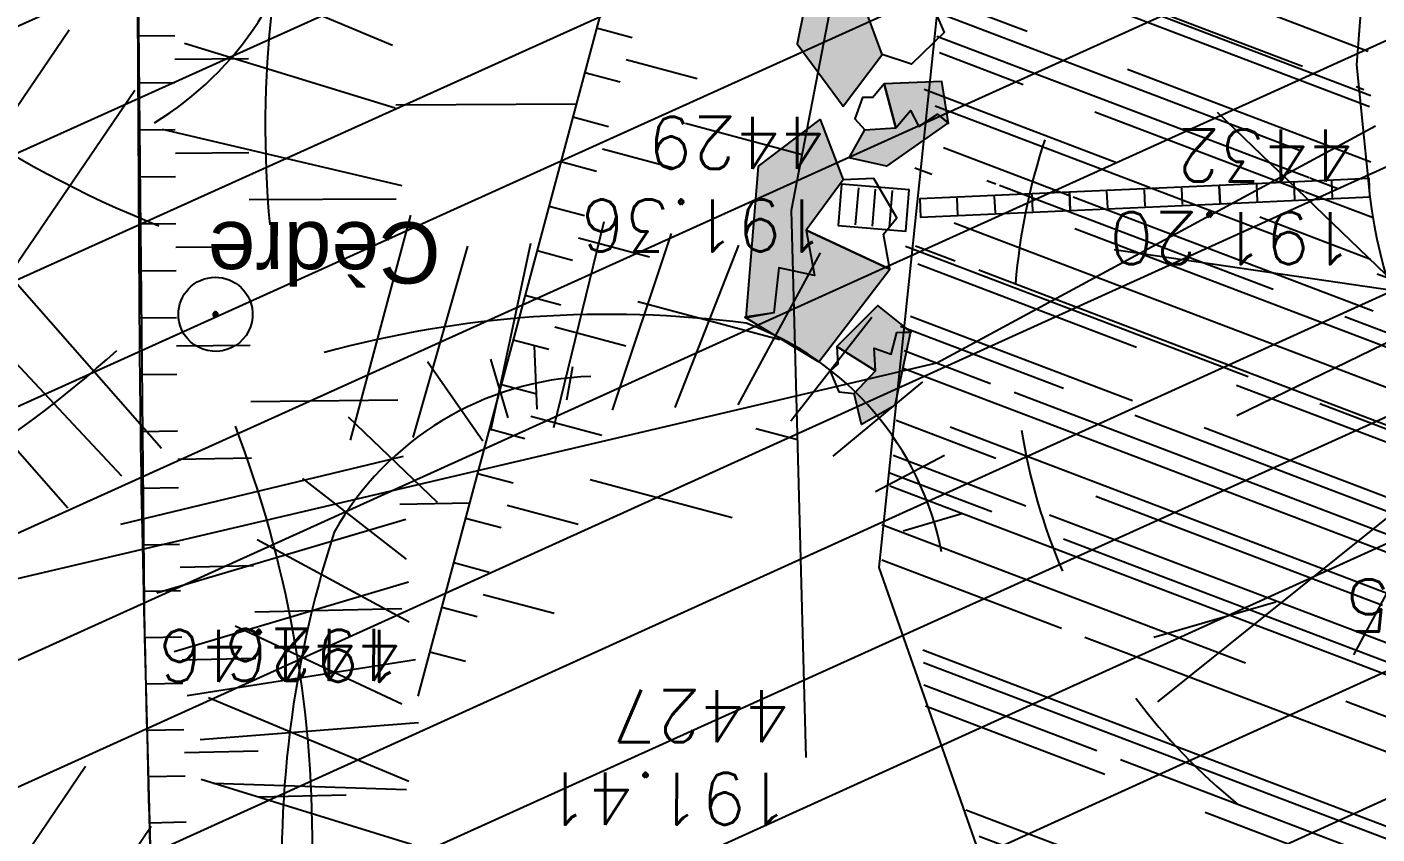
# Model space of a CAD drawing. Extents: x -594 to 29166, y -5797 to 14313.
# Drawn here: x 16123 to 17004, y -4761 to -4234 of the extents above; entities that cross this region are included whole.
import ezdxf
from ezdxf.enums import TextEntityAlignment as Align
from ezdxf.lldxf.tags import DXFTag

# ---------------------------------------------------------------- set-up
doc = ezdxf.new("R2010")
doc.units = 0
doc.linetypes.add('Style de ligne -15', pattern=[2.0832800000000002, 1.25, -0.41656, 0.1388600000000001, -0.2778600000000001])
doc.layers.get('0').update_dxf_attribs({"color": 252})
for name, color, linetype in [('A SITE', 252, 'Continuous'), ('DWG_280-140115-P - ALTEA-CANA', 252, 'Continuous'), ('Fond topo - ASS', 252, 'Continuous'), ('Fond topo - TAL', 252, 'Continuous'), ('Fond topo - TAL_HAC', 252, 'Continuous'), ('Fond topo - VEG', 252, 'Continuous'), ('Fond topo - VEG_TXT_ESSENCE', 252, 'Continuous'), ('Fond topo - Z_500', 252, 'Continuous'), ('prlm-VRD', 252, 'Continuous'), ('SA - béton balayé', 252, 'Continuous'), ('SA - EBC', 252, 'Continuous'), ('SA - gazon', 252, 'Continuous'), ('SA - rochers', 252, 'Continuous')]:
    doc.layers.add(name, color=color, linetype=linetype)
for name, color, linetype, plot in [('Fond topo - N', 252, 'Continuous', False), ('Fond topo - NCACHE', 252, 'Continuous', False), ('Fond topo - ZCACHE', 252, 'Continuous', False)]:
    doc.layers.add(name, color=color, linetype=linetype, plot=plot)
doc.layers.add('Fond topo - P', color=252, linetype='Continuous', lineweight=50)
doc.layers.add('Fond topo - VOI', color=252, linetype='Continuous', lineweight=25)
doc.styles.add('2000_ARIAL', font='arial.ttf', dxfattribs={"height": 0.400000006})
doc.styles.add('SIMPLEX', font='simplex_.ttf', dxfattribs={"height": 1.25})
tags = doc.linetypes.add('L16', pattern=[0.37500001490116125, 0.300000011920929, -0.07500000298023224]).pattern_tags.tags
tags[6:7] = [DXFTag(74, 4), DXFTag(75, 0), DXFTag(340, '0'), DXFTag(46, 0.0), DXFTag(50, 0.0), DXFTag(44, 0.0), DXFTag(45, 0.0)]
tags[4:5] = [DXFTag(74, 4), DXFTag(75, 0), DXFTag(340, '0'), DXFTag(46, 0.0), DXFTag(50, 0.0), DXFTag(44, 0.0), DXFTag(45, 0.0)]
tags = doc.linetypes.add('L8', pattern=[0.22500000894069674, 0.1500000059604645, -0.07500000298023224]).pattern_tags.tags
tags[6:7] = [DXFTag(74, 4), DXFTag(75, 0), DXFTag(340, '0'), DXFTag(46, 0.0), DXFTag(50, 0.0), DXFTag(44, 0.0), DXFTag(45, 0.0)]
tags[4:5] = [DXFTag(74, 4), DXFTag(75, 0), DXFTag(340, '0'), DXFTag(46, 0.0), DXFTag(50, 0.0), DXFTag(44, 0.0), DXFTag(45, 0.0)]
tags = doc.linetypes.add('STYLE_01', pattern=[0.166655994951725, 0.08331199735403061, -0.0833439975976944]).pattern_tags.tags
tags[6:7] = [DXFTag(74, 4), DXFTag(75, 0), DXFTag(340, '0'), DXFTag(46, 0.0), DXFTag(50, 0.0), DXFTag(44, 0.0), DXFTag(45, 0.0)]
tags[4:5] = [DXFTag(74, 4), DXFTag(75, 0), DXFTag(340, '0'), DXFTag(46, 0.0), DXFTag(50, 0.0), DXFTag(44, 0.0), DXFTag(45, 0.0)]
pattern_1 = [(339.1715360744705, (-355966725.0913794, -417896002.4038396), (120.5899727452301, 7.619611099305162), [750, -100, 250, -50]), (339.1715360744705, (-355966654.0479279, -417896002.6831044), (-23.08696394935313, 79.93273481872912), [150, -16.5, 300, -37.5]), (339.1715360744705, (-355966686.6133692, -417895971.5705341), (254.9204179624569, -61.13779932125717), [400, -70, 200, -50])]

# ---------------------------------------------------------------- blocks, each defined once
blk = doc.blocks.new('A 90.ASS07')
at = {"ltscale": 2}
for p, q in [((-0.25, -0.45), (-0.25, 0.4500000000000001)), ((0, -0.45), (0, 0.4500000000000001)), ((0.25, -0.45), (0.25, 0.4500000000000001))]:
    blk.add_line(p, q, dxfattribs=at)
at = {"ltscale": 2, "flags": 128}
blk.add_lwpolyline([(0.5, -0.5), (0.5, 0.5), (-0.5, 0.5), (-0.5, -0.5)], close=True, dxfattribs=at)
blk = doc.blocks.new('A 90.PTOPO')
at = {"layer": 'Fond topo - NCACHE', "style": 'SIMPLEX'}
blk.add_attdef('MAT', text='', height=0.34, dxfattribs=at).set_placement((0.09999999986030161, -0.09999999962747097), align=Align.TOP_LEFT)
at = {"layer": 'Fond topo - ZCACHE', "style": 'SIMPLEX'}
blk.add_attdef('ALT', (0.09999999986030161, 0.09999999962747097), '', height=0.34, dxfattribs=at)
blk = doc.blocks.new('A 90.VEG14')
at = {"ltscale": 2, "flags": 128}
for points in [[(0.5, 0, -1), (-0.5, 0, -1)], [(0.016, 0, -1), (-0.016, 0, -1)]]:
    blk.add_lwpolyline(points, format="xyb", close=True, dxfattribs=at)
blk = doc.blocks.new('A 90.RESINEUX')
at = {"ltscale": 2}
for p, q in [((-0.094168577, 0.128855591), (0.035826955, 0.18885353)), ((-0.08416892100000001, 0.08885696600000001), (0.035826955, 0.148854904)), ((0.115824206, 0.148854904), (0.205821113, 0.038858684)), ((-0.074169264, 0.058857997), (0.05582626800000001, 0.118855935)), ((0.06582592400000001, 0.118855935), (0.155822831, 0.008859715)), ((-0.124167546, -0.091136848), (-0.11416789, 0.098856622)), ((-0.33416033, -0.03113891), (-0.294161704, 0.08885696600000001)), ((-0.294161704, -0.051138223), (-0.264162735, 0.08885696600000001)), ((-0.254163079, -0.06113787900000001), (-0.234163766, 0.08885696600000001)), ((-0.204164797, -0.071137536), (-0.204164797, 0.08885696600000001)), ((-0.164166172, -0.08113719200000001), (-0.164166172, 0.08885696600000001)), ((0.045826612, -0.14113513), (0.125823863, -0.001139941)), ((0.09582489300000001, -0.151134786), (0.175822144, -0.03113891)), ((0.135823519, -0.161134443), (0.225820426, -0.051138223)), ((-0.104168234, -0.06113787900000001), (0.025827299, -0.14113513)), ((0.185821801, -0.171134099), (0.265819051, -0.08113719200000001)), ((-0.11416789, -0.101136505), (-0.004171670000000001, -0.171134099)), ((0.235820082, -0.191133412), (0.315817333, -0.111136161)), ((-0.124167546, -0.151134786), (-0.014171327, -0.211132724)), ((0.275818708, -0.201133068), (0.345816302, -0.151134786)), ((-0.134167203, -0.191133412), (-0.014171327, -0.261131006)), ((0.305817677, -0.231132037), (0.375815271, -0.191133412)), ((-0.134167203, -0.231132037), (-0.034170639, -0.301129632)), ((0.335816646, -0.271130662), (0.395814584, -0.25113135)), ((-0.144166859, -0.271130662), (-0.054169952, -0.341128257)), ((0.385814927, -0.291129975), (0.345816302, -0.291129975)), ((-0.154166515, -0.311129288), (-0.074169264, -0.3911265390000001)), ((0.345816302, -0.311129288), (0.385814927, -0.321128944)), ((0.365815615, -0.341128257), (0.345816302, -0.331128601)), ((-0.174165828, -0.341128257), (-0.124167546, -0.411125851)), ((-0.204164797, -0.36112757), (-0.174165828, -0.431125164)), ((-0.234163766, -0.381126882), (-0.22416411, -0.431125164)), ((-0.264162735, -0.3911265390000001), (-0.264162735, -0.431125164))]:
    blk.add_line(p, q, dxfattribs=at)
for centre, major_axis, ratio, start_param, end_param in [((0.626553274, 0.375004286), (0.495806787, 0.495806787), 0.9999999999992479, 2.407115294926716, 2.808261770600389), ((0.6156107310000001, -0.413017298), (-0.494244527, 0.494244527), 0.9999999999994863, 5.940864207087385, 6.402329262634387), ((-0.271161699, 0.231851691), (-0.148487321, 0.148487321), 0.999999999999426, 1.039500649605982, 1.948537937165391), ((-0.132308309, 0.771717634), (0.5413446150000001, 0.5413446150000001), 0.999999999999071, 3.63264165587472, 4.003214602841574), ((0, 0), (-0.001131371, 0.001131371), 0.99999999997417, 3.926990817000156, 7.06858347058995), ((0, 0), (-0.001131371, 0.001131371), 0.99999999997417, 0.7853981634103633, 3.926990817000156), ((-0.091248273, -0.737988308), (0.495574425, 0.495574425), 0.9999999999996342, 0.1822567691657557, 0.5883250715815413), ((-0.744748968, -0.046828497), (-0.4953887950000001, 0.4953887950000001), 0.9999999999996526, 3.509030027783859, 3.906773112117224), ((0.162823386, -0.300130027), (-0.141416496, 0.141416496), 0.9999999999997603, 3.670881203304562, 4.697745667496582), ((-0.265161906, -0.212133051), (-0.141416496, 0.141416496), 0.9999999999999891, 2.259520706035595, 3.289317319450373)]:
    blk.add_ellipse(centre, major_axis=major_axis, ratio=ratio, start_param=start_param, end_param=end_param, dxfattribs=at)
blk = doc.blocks.new('A 90.VEG12')
at = {"ltscale": 2}
for p, q in [((0.01815258799999997, 0.057406781), (0.100441039, 0.47293725)), ((0.05749608, 0.253444298), (0.145517598, 0.414706841)), ((0.037902722, 0.15845596), (-0.06593155700000003, 0.344147082)), ((-0.158788295, 0.086017079), (-0.245985314, 0.284587218)), ((0.04981112299999996, 0.033821695), (0.391570728, 0.285894318)), ((0.143890955, 0.107467204), (0.230033352, 0.253971609)), ((0.2917471699999999, 0.208620217), (0.392372872, 0.233301274)), ((-0.05229389700000003, 0.02983962500000001), (-0.383643778, 0.204631851)), ((-0.25001839, 0.135126714), (-0.3755999820000001, 0.091127132)), ((0.122915307, -0.02992704099999999), (0.317230371, 0.05540147100000001)), ((0.057557527, -0.01766878999999999), (0.411943876, -0.08413611500000001)), ((-0.05265807700000003, -0.029192154), (-0.412380265, -0.256628677)), ((-0.09359106700000003, -0.049762263), (-0.2956446150000001, -0.04653133200000001)), ((0.184132294, -0.04763066399999999), (0.323120213, -0.192805613)), ((0.01825986499999999, -0.057372749), (0.107637982, -0.4128258760000001)), ((0.02259491799999996, -0.07955337300000001), (0.001649748999999978, -0.36183712)), ((-0.151821475, -0.09483882200000002), (-0.2999525240000001, -0.315936062)), ((0.05371548199999998, -0.188497704), (0.197263789, -0.356749422))]:
    blk.add_line(p, q, dxfattribs=at)
for start, end in [(90, 103.8461539085843), (62.30769199853572, 76.15384597947835), (117.6923078993823, 131.5384619204946), (34.61538499867542, 48.46153799321151), (145.3846149358338, 159.2307690506909), (6.923076979206323, 20.76923090842763), (173.0769230068974, 186.9230769931026), (339.2307689837768, 353.0769230207937), (200.7692310571047, 214.6153850641662), (311.5384620067885, 325.3846150013246), (228.4615380795054, 242.3076921006177), (283.8461540205217, 297.6923080014643), (256.1538460914157, 270)]:
    blk.add_arc((0, 0), 0.496982058, start, end, dxfattribs=at)
blk = doc.blocks.new('A$C380262B1')
at = {"layer": 'SA - béton balayé'}
h = blk.add_hatch(dxfattribs=at)
h.set_pattern_fill('BETON_BALAYE', color=256, scale=50, angle=-20.82846392552948, style=0, pattern_type=2)
h.set_pattern_definition(pattern_1)
h.paths.add_polyline_path([(8881.71337400563, -4822.254718188196), (8926.605590432882, -5222.941979952157), (8937.309807399288, -5725.218169763684), (8961.68604674749, -6453.212940320373), (8922.357669612393, -7197.974713519216), (8896.160543197766, -7522.700899466872), (8904.998919647187, -7608.945532888174), (8608.486957475543, -7622.181592322886), (8657.395799271762, -7154.89892968908), (8688.59150824137, -6476.455471199006), (8641.911846213043, -5756.578551512212), (8612.725805304945, -5208.879748545587), (8596.285939170048, -5062.008323054761), (8569.556855363771, -4974.555519595742)])
h = blk.add_hatch(dxfattribs=at)
h.set_pattern_fill('BETON_BALAYE', color=256, scale=50, angle=-20.82846392552948, style=0, pattern_type=2)
h.set_pattern_definition(pattern_1)
h.paths.add_polyline_path([(8904.998919647187, -7608.945532888174, 0.2291964160731382), (9059.271700493991, -7848.803107813001), (9180.402156058699, -7829.103327542543), (9295.063767163083, -7704.552292823792), (9438.851862121373, -7348.614370450377), (9568.337281467393, -6986.072663590312), (9700.131510617211, -6292.603562679142), (9984.820462344214, -6342.419567331672), (9967.769522452727, -6435.424489248544), (10000.2994349692, -6505.799243692309), (9849.795392295346, -7079.158111847937), (9751.667230157182, -7428.776296973228), (9594.324135687202, -7950.438685342669), (9501.04622147046, -8208.107724692672, -0.06613015150351405), (9428.499056166038, -8299.465415999293, -0.1364155875907942), (9242.393188877031, -8381.419203709811, -0.1273803863889565), (8908.933861041442, -8337.4905211851, -0.08835911510142351), (8747.351420251653, -8240.840688999742), (8692.356269061565, -8159.009769652039), (8584.546887874603, -7850.869195442647), (8608.486957475543, -7622.181592322886), (8611.658444302157, -7622.205065377057)])
at = {"layer": 'SA - EBC'}
h = blk.add_hatch(dxfattribs=at)
h.set_pattern_fill('_USER', color=256, scale=75, angle=-335.8284639255295, style=0, pattern_type=0)
h.set_pattern_definition([(24.17153607447054, (-355966725.0913794, -417896002.4038396), (-30.71023888770651, 68.42427367140989), [])])
h.paths.add_polyline_path([(9533.967289561406, -8391.022676602006), (7823.560263682157, -8197.032719478011), (7677.26634000428, -8624.200356937945), (6795.644808141515, -8561.406107898802), (5968.179506575689, -8295.55842038244), (5307.727831928059, -7899.99740216881, -0.3248648439675891), (5215.66356504336, -6186.960641667247, -0.2814891280233847), (6034.588919347152, -5793.906059488654), (6977.488194359466, -5966.359615046531, 0.1695292869953866), (8622.524935239926, -5863.042801246047, 0.3340686001642133), (8902.106720628217, -5382.998490706086, 0.09326601099187866), (8620.675744628534, -4484.154293872416, 0.153138720952933), (7983.041431754827, -3856.574170198292), (6774.001917056739, -3250.65084323287), (5737.27900213562, -2651.023222506046, -0.1642525569746835), (4858.435642998666, -1650.659172795713), (4817.150435736403, -1198.612694069743), (4848.756969021633, -647.3217743448913), (5422.659926814958, 1808.548009581864, 0.4390366150430304), (6435.564773995429, 2874.098786618561, -0.09336270403907257), (6508.739385334775, 3486.828686110675, 0.1042719612268155), (6540.439700800925, 3811.755312792957), (6460.564939025789, 4655.403570830822), (7373.38954936713, 4920.791836176068), (7554.008261486888, 4259.8578767851), (7298.873095074669, 4188.137014396489), (7509.021686343476, 3441.03382807225, -0.2009829630450486), (7456.712778378278, 3016.095944307745), (7105.68882166408, 2168.347155954689), (7082.51023539342, 1970.99042609334), (7207.488740049303, 1059.89730162546), (7767.198439734057, -779.9824859946966), (8823.304629139602, -984.4878826290369, 0.1214178809896852), (9894.772318005562, -3098.331943433732, 0.01018302281994621), (10254.53238859773, -3499.40192066133), (9617.819940159097, -3345.007801242173), (9300.242931814864, -4358.367580920458), (9996.567213023081, -4620.499769318849), (9784.691719617695, -7276.41688529402), (9646.94292745553, -8212.627615593374)])
at = {"layer": 'SA - rochers'}
for points in [[(8572.553800651804, -7477.451123204082), (8586.0059176106, -7450.609323382378), (8562.158939940855, -7448.989274166524), (8567.15175495483, -7419.815227948129), (8550.734946737066, -7411.587731540203), (8531.222904613242, -7509.02869971469), (8561.25990669243, -7549.573993869126), (8586.644324334338, -7515.887369308621)], [(8610.565683757886, -7562.913689948618), (8622.777788434178, -7554.819282889366), (8629.855164606124, -7561.053385678679), (8625.578615581617, -7533.510119374841), (8587.908202363178, -7535.035023745149), (8595.599184185266, -7563.897910527885), (8605.063706962392, -7552.439352497458)], [(8536.98694263585, -7630.708295851946), (8542.480061668903, -7660.225533694029), (8519.117025984451, -7655.178605671972), (8515.835815249011, -7684.594364091754), (8497.782673034817, -7687.954029627144), (8506.016687909141, -7588.920383527875), (8546.106725605205, -7558.278398402035), (8561.170075042173, -7597.677038423717)], [(8595.599184185266, -7563.897910527885), (8605.063706962392, -7552.439352497458), (8610.565683757886, -7562.913689948618), (8622.777788434178, -7554.819282889366), (8629.78599765338, -7560.607913322747), (8589.564813440666, -7588.92736621201), (8565.199140412733, -7583.433503843844), (8575.377146573737, -7565.203138440847)], [(8519.117025984451, -7655.178605671972), (8515.835815249011, -7684.594364091754), (8497.002652520314, -7687.483930960298), (8545.230803079903, -7716.5498143062), (8591.685020411387, -7656.192655302584), (8536.98694263585, -7630.708295851946), (8542.480061668903, -7660.225533694029)], [(8592.612965358421, -7711.667950358242), (8596.103713614866, -7697.438768856227), (8605.532776750624, -7697.224153019488), (8583.717478485778, -7679.874422587454), (8557.05733713694, -7706.531921029091), (8582.277356181294, -7722.537172213197), (8581.467657769099, -7707.697356492281)], [(8582.277356181294, -7722.537172213197), (8581.467657769099, -7707.697356492281), (8592.612965358421, -7711.667950358242), (8596.103713614866, -7697.438768856227), (8605.17994593829, -7696.943546365947), (8594.80836642906, -7745.028527639806), (8573.171404888853, -7757.506926544011), (8568.29568282701, -7737.205070257187)]]:
    blk.add_hatch(color=250, dxfattribs=at).paths.add_polyline_path(points)
at = {"layer": 'DWG_280-140115-P - ALTEA-CANA', "linetype": 'STYLE_01', "ltscale": 25, "elevation": 1e-07, "flags": 128}
blk.add_lwpolyline([(7914.583337726071, -7862.239806354046), (8014.803777867928, -7859.738422371447), (8622.211724566296, -7717.196293920279), (8908.658876782283, -7562.561470177025)], dxfattribs=at)
at = {"layer": 'Fond topo - TAL', "ltscale": 2, "flags": 128}
blk.add_lwpolyline([(8112.694165902212, -8169.013955816627, -0.00182447519711596), (8104.047135822475, -7836.179340258241, -0.004093627037736285), (8101.949246646836, -7687.802195549011, -0.0001187648651680092), (8098.44249705784, -7074.012840539217, -0.004507894899441317), (8098.499747319147, -7057.84149132669, -0.001609595023341875), (8102.762452000752, -6787.647017370909, 0.0005642418226581465), (8108.240517182276, -6481.058989372104)], format="xyb", dxfattribs=at)
blk.add_lwpolyline([(8599.961440451443, -6539.95051542297), (8558.628018805757, -6942.036497313529), (8446.938260132447, -7323.90034943819), (8283.648501802236, -7935.002863034606)], dxfattribs=at)
at = {"layer": 'Fond topo - TAL', "linetype": 'L8', "ltscale": 2, "flags": 128}
blk.add_lwpolyline([(8637.422562344, -6923.602072522044), (8641.164306132123, -6950.342648848891), (8574.415845703334, -7372.99649938941), (8527.311445074156, -7617.799435928464), (8536.83884725906, -7974.979818984866)], dxfattribs=at)
at = {"layer": 'Fond topo - TAL_HAC', "ltscale": 2}
for p, q in [((8400.284043559805, -7498.501067794859), (8423.470570473, -7504.696627892554)), ((8100.866605201736, -7503.665564954281), (8124.866200285032, -7503.526168502867)), ((8124.955507647246, -7518.870607763529), (8172.954694693908, -7518.591244518757)), ((8419.582719169557, -7519.246687646955), (8465.955773042515, -7531.637808121741)), ((8392.508340766653, -7527.60118721053), (8415.694867772982, -7533.796747401357)), ((8101.045222999528, -7534.355014003813), (8125.04481500946, -7534.215047210455)), ((8269.133849954233, -7548.717963602394), (8387.049957783893, -7548.028870858252)), ((8384.732637926936, -7556.70130699873), (8407.91916497983, -7562.896867096424)), ((8101.224569836631, -7565.044458862394), (8125.224158354104, -7564.903922192752)), ((8458.18007029593, -7560.737927816808), (8534.37359589152, -7581.097233109176)), ((8404.031313490123, -7577.446927130222), (8450.404367456213, -7589.838047511876)), ((8125.314194569364, -7580.248357355595), (8173.313368251547, -7579.966713488102)), ((8376.956935180351, -7585.801426693797), (8400.14346218668, -7591.996986977756)), ((8101.404645619914, -7595.733899623156), (8125.404230784625, -7595.592792518437)), ((8173.494162922725, -7610.6544399634), (8269.492496876046, -7610.088872350752)), ((8369.181232433766, -7614.901546388865), (8392.36775948666, -7621.097106579691)), ((8101.585450349376, -7626.423335727304), (8125.585032207891, -7626.281658839434)), ((8388.479907996953, -7635.647166427225), (8434.852962102741, -7648.038286343217)), ((8125.675797322765, -7641.626089904457), (8173.674957593903, -7641.342166252434)), ((8361.405529640615, -7644.001666083932), (8384.592056600377, -7650.197226367891)), ((8101.766984118149, -7657.112767640501), (8125.766562437639, -7656.970520876348)), ((8353.629826800898, -7673.101785778999), (8376.816353807226, -7679.297345969826)), ((8427.077259263024, -7677.138406224549), (8519.823367195204, -7701.920646987855)), ((8101.949246646836, -7687.802195549011), (8125.948821613565, -7687.659378536046)), ((8372.928502550349, -7693.847405724227), (8419.301556469873, -7706.238526105881)), ((8126.096775336191, -7706.158854719251), (8174.095240188763, -7705.774976778775)), ((8345.854124100879, -7702.201905567199), (8369.04065106064, -7708.397465664893)), ((8102.245939569548, -7724.899391457438), (8126.244728919119, -7724.658330995589)), ((8338.078421214595, -7731.302025355399), (8361.264948220924, -7737.497585453093)), ((8174.540226021782, -7742.575774621218), (8270.533208735287, -7741.415052395314)), ((8357.377096870914, -7752.047645300627), (8403.750150837004, -7764.43876568228)), ((8102.694490971044, -7761.995061859488), (8126.692092372105, -7761.65576223284)), ((8330.302718514577, -7760.402144771069), (8353.48924556747, -7766.597704961896)), ((8504.271961702034, -7760.120886284858), (8531.300358986482, -7767.343014292419)), ((8126.991498330608, -7780.153407342732), (8174.985211715102, -7779.376572929323)), ((8322.527015721425, -7789.502264559269), (8345.71354277432, -7795.697824750096)), ((8395.97444809042, -7793.538885191083), (8488.720556115732, -7818.32112595439)), ((8103.294892935082, -7799.08858537674), (8127.290904335678, -7798.651052266359)), ((8271.791650960222, -7809.533383324742), (8317.39035001956, -7808.725939877331)), ((8341.825691377744, -7810.247884504497), (8388.1987453904, -7822.639004606754)), ((8314.751312928274, -7818.602384254336), (8337.937839981169, -7824.797944538295)), ((8104.047135822475, -7836.179340258241), (8128.041154984385, -7835.643580835313)), ((8128.383834473789, -7850.765721313655), (8176.371514936909, -7849.67828374356)), ((8306.975610228255, -7847.702503949404), (8330.162137141451, -7853.898064047098)), ((8104.732855269685, -7866.439540311694), (8128.726513730362, -7865.887862257659)), ((8326.274285791442, -7868.448123987764), (8372.64733989723, -7880.839243996888)), ((8299.199907341972, -7876.802623737603), (8322.3864343483, -7882.998183835298)), ((8177.076196344569, -7879.890263732523), (8273.050093324855, -7877.651714347303)), ((8105.438650585711, -7896.699278987944), (8129.431937867776, -7896.131682302803)), ((8129.794682329521, -7911.253354977816), (8177.780877659097, -7910.102244000882)), ((8291.424204735085, -7905.902743153274), (8314.610731648281, -7912.098303437233)), ((8106.164521398023, -7926.958542503417), (8130.157426791266, -7926.375027839094)), ((8106.910467427224, -7957.217317819595), (8130.9029804077, -7956.617885362357)), ((8131.285789422691, -7971.739063411951), (8179.270415054634, -7970.52428079769)), ((8107.676488207653, -7987.4755917117), (8131.66859834455, -7986.860241554677)), ((8180.055269738659, -8000.734284613281), (8236.704268306494, -7999.262545723468)), ((8108.462583599612, -8017.733350582421), (8132.454280182719, -8017.102082911879))]:
    blk.add_line(p, q, dxfattribs=at)
at = {"layer": 'Fond topo - VOI', "linetype": 'L16', "ltscale": 2, "flags": 128}
for points in [[(4762.046917900443, 238.3636347018182), (4744.886533962563, -628.3880593255162, 0.05175614001462255), (4870.208288822323, -1347.367929667234, 0.07683847699775821), (5066.27194066532, -1775.590235739946, 0.01799232695016924), (5358.835439849645, -2186.503778491169), (5613.365721609443, -2444.260468613356), (5834.291918156669, -2602.283104136586), (6107.654550438747, -2771.027723420411), (6328.572775190696, -2897.452903725207), (6736.167281540111, -3077.701525390148), (7110.550519963726, -3261.996826343238), (7474.467705143616, -3469.94332484901), (8019.66461436823, -3867.204469256103), (8369.588063564152, -4093.691645469517), (8673.967560986057, -4325.454038009048), (8867.84865250811, -4698.872511088848), (8926.605590432882, -5222.941979952157), (8937.309807399288, -5725.218169763684), (8961.68604674749, -6453.212940320373), (8922.357669612393, -7197.974713519216), (8896.160543197766, -7522.700899466872), (8904.998919647187, -7608.945532888174, 0.2291964161509024), (9059.271700493991, -7848.803107813001), (9180.402156058699, -7829.103327542543), (9295.063767163083, -7704.552292823792), (9438.851862121373, -7348.614370450377), (9568.337281467393, -6986.072663590312), (9698.08252635412, -6304.42692283541), (9752.49419505708, -5990.452452935278), (9901.923248637468, -5223.192230798304), (10034.23697636463, -4581.797400210053), (10215.13281264342, -3875.803777109832)], [(5756.437695631757, -2865.993911400437, -0.002426532655408154), (5986.791364848614, -3000.535575114191, 0.01108269577173768), (6205.058853933588, -3123.000844661146, 0.002199676188283067), (6460.17950871028, -3257.362025137991, 0.00347098289485792), (6622.81427946873, -3340.67263379693, 0.008144483090189688), (6784.823285462335, -3418.966592475772, -0.006775138349132658), (6979.829362360761, -3512.549137696624, -0.01189088554474296), (7158.496042806655, -3606.649919971824, -0.01090445597054321), (7348.442050488666, -3718.032985925674, -0.01787369539097641), (7538.700041873381, -3844.845134206116, -0.008610107040065807), (7919.072878872976, -4128.563786111772, -0.006108992419635383), (8043.528810050339, -4227.226745896041, -0.009426701389239399), (8122.161547234282, -4293.643600586802, -0.04577587075853611), (8261.372647527605, -4440.382744558156, -0.03491605834605333), (8410.487959999591, -4659.382773283869, -0.005171303418082488), (8467.18386001885, -4758.9484333992, -0.008638596706901086), (8499.466220801696, -4819.468639604747, -0.01206913161195214), (8515.513623273, -4852.807806618512, -0.003352022640495587), (8569.556855363771, -4974.555519595742, -0.05728176819019055), (8596.285939170048, -5062.008323054761, -0.03537220502369592), (8612.725805304945, -5208.879748545587), (8641.911846213043, -5756.578551512212), (8688.59150824137, -6476.455471199006), (8657.395799271762, -7154.89892968908), (8584.546887874603, -7850.869195442647), (8692.356269061565, -8159.009769652039)]]:
    blk.add_lwpolyline(points, format="xyb", dxfattribs=at)
at = {"layer": 'SA - gazon'}
blk.add_lwpolyline([(6335.097335232422, -8359.223193768412), (8057.269217772409, -8593.626281712204), (8064.168887026608, -8502.649121172726), (8037.17222311534, -8502.275944128633), (8034.099470125511, -8377.921277843416), (8088.124416163191, -8379.947222396731), (8112.694165902212, -8169.013955816627), (8105.438650585711, -7896.699278987944), (8099.810206564143, -7319.528781995177), (8108.240517089143, -6481.058989278972), (8111.127034155652, -6301.527358964086), (8115.010501211509, -6015.823767706752), (8097.249455563724, -6019.099949859083), (7065.539644984528, -5989.307402633131), (7066.724722320214, -5982.678354717791), (7046.897906344384, -5978.867462277412), (7110.627524135634, -5621.77929636091), (6884.419546322897, -5581.409454066306)], dxfattribs=at)
at = {"layer": 'SA - rochers', "ltscale": 0.5, "elevation": 1e-07, "flags": 128}
for points in [[(8572.553800651804, -7477.451123204082), (8586.0059176106, -7450.609323382378), (8562.158939940855, -7448.989274166524), (8567.15175495483, -7419.815227948129), (8550.734946737066, -7411.587731540203), (8531.222904613242, -7509.02869971469), (8561.25990669243, -7549.573993869126), (8586.644324334338, -7515.887369308621)], [(8586.644324334338, -7515.887369308621), (8572.553800651804, -7477.451123204082), (8632.169895013794, -7468.110160343349), (8621.69708670117, -7489.0071708709), (8627.178431255743, -7501.558779366314), (8605.725158657879, -7522.181790322065)], [(8536.98694263585, -7630.708295851946), (8542.480061668903, -7660.225533694029), (8519.117025984451, -7655.178605671972), (8515.835815249011, -7684.594364091754), (8497.782673034817, -7687.954029627144), (8506.016687909141, -7588.920383527875), (8546.106725605205, -7558.278398402035), (8561.170075042173, -7597.677038423717)], [(8561.170075042173, -7597.677038423717), (8536.98694263585, -7630.708295851946), (8591.685020411387, -7656.192655302584), (8587.408490525559, -7633.212749660015), (8596.151229785755, -7622.66985969618), (8581.247763009742, -7596.912566572428)], [(8519.117025984451, -7655.178605671972), (8515.835815249011, -7684.594364091754), (8497.002652520314, -7687.483930960298), (8545.230803079903, -7716.5498143062), (8591.685020411387, -7656.192655302584), (8536.98694263585, -7630.708295851946), (8542.480061668903, -7660.225533694029)]]:
    blk.add_lwpolyline(points, close=True, dxfattribs=at)
at = {"layer": 'SA - rochers', "ltscale": 0.2475000023841858, "elevation": 1e-07, "flags": 128}
for points in [[(8610.565683757886, -7562.913689948618), (8622.777788434178, -7554.819282889366), (8629.855164606124, -7561.053385678679), (8625.578615581617, -7533.510119374841), (8587.908202363178, -7535.035023745149), (8595.599184185266, -7563.897910527885), (8605.063706962392, -7552.439352497458)], [(8575.377146573737, -7565.203138440847), (8595.599184185266, -7563.897910527885), (8587.908202363178, -7535.035023745149), (8580.539835384116, -7543.955796863884), (8573.760234797373, -7543.983553908765), (8568.711570696905, -7557.821662351489)], [(8595.599184185266, -7563.897910527885), (8605.063706962392, -7552.439352497458), (8610.565683757886, -7562.913689948618), (8622.777788434178, -7554.819282889366), (8629.78599765338, -7560.607913322747), (8589.564813440666, -7588.92736621201), (8565.199140412733, -7583.433503843844), (8575.377146573737, -7565.203138440847)], [(8592.612965358421, -7711.667950358242), (8596.103713614866, -7697.438768856227), (8605.532776750624, -7697.224153019488), (8583.717478485778, -7679.874422587454), (8557.05733713694, -7706.531921029091), (8582.277356181294, -7722.537172213197), (8581.467657769099, -7707.697356492281)], [(8582.277356181294, -7722.537172213197), (8581.467657769099, -7707.697356492281), (8592.612965358421, -7711.667950358242), (8596.103713614866, -7697.438768856227), (8605.17994593829, -7696.943546365947), (8594.80836642906, -7745.028527639806), (8573.171404888853, -7757.506926544011), (8568.29568282701, -7737.205070257187)], [(8568.29568282701, -7737.205070257187), (8582.277356181294, -7722.537172213197), (8557.05733713694, -7706.531921029091), (8557.687707524747, -7718.085087649524), (8552.722418261692, -7722.701326012611), (8558.391565224156, -7736.297024786472)]]:
    blk.add_lwpolyline(points, close=True, dxfattribs=at)
at = {"layer": 'Fond topo - ASS', "ltscale": 2, "zscale": 100}
for p, xscale, yscale, rotation in [((8581.132783880457, -7615.894035063684), 44.32251707213162, 27, 175.2913381820596), ((8758.057747595012, -7609.581419546157), 97.87999999999997, 12, 2.588113496828985), ((8855.837906012312, -7605.161575600505), 97.87999999999997, 12, 2.588113496828985), ((8660.27758908458, -7614.001263584942), 97.87999999999997, 12, 2.588113496828985)]:
    blk.add_blockref('A 90.ASS07', p, dxfattribs=dict(at, xscale=xscale, yscale=yscale, rotation=rotation))
at = {"layer": 'Fond topo - P', "ltscale": 2}
ref = blk.add_blockref('A 90.PTOPO', (8560.154523840174, -7600.620397925377), dxfattribs=dict(at, xscale=100, yscale=100, zscale=100, rotation=179.9607580165254))
ref.add_attrib('MAT', '4429', dxfattribs={"layer": 'Fond topo - N', "color": 0, "ltscale": 2, "height": 34, "rotation": 179.9607579854925, "style": 'SIMPLEX'}).set_placement((8550.16137524508, -7590.613551158458), align=Align.TOP_LEFT)
ref.add_attrib('ALT', '191.36', (8550.147677166387, -7610.613546427339), dxfattribs={"layer": 'Fond topo - Z_500', "color": 0, "ltscale": 2, "height": 34, "rotation": 179.9607579854925, "style": 'SIMPLEX'})
ref = blk.add_blockref('A 90.PTOPO', (8904.998919647187, -7608.945532888174), dxfattribs=dict(at, xscale=100, yscale=100, zscale=100, rotation=179.9607580165254))
ref.add_attrib('MAT', '4432', dxfattribs={"layer": 'Fond topo - N', "color": 0, "ltscale": 2, "height": 34, "rotation": 179.9607579854925, "style": 'SIMPLEX'}).set_placement((8895.005771052092, -7598.938686400652), align=Align.TOP_LEFT)
ref.add_attrib('ALT', '191.20', (8894.992072926834, -7618.938681669533), dxfattribs={"layer": 'Fond topo - Z_500', "color": 0, "ltscale": 2, "height": 34, "rotation": 179.9607579854925, "style": 'SIMPLEX'})
ref = blk.add_blockref('A 90.PTOPO', (9059.271700493991, -7848.803107813001), dxfattribs=dict(at, xscale=100, yscale=100, zscale=100, rotation=179.9607580165254))
ref.add_attrib('MAT', '4434', dxfattribs={"layer": 'Fond topo - N', "color": 0, "ltscale": 2, "height": 34, "rotation": 179.9607579854925, "style": 'SIMPLEX'}).set_placement((9049.278551898897, -7838.796261139214), align=Align.TOP_LEFT)
ref.add_attrib('ALT', '190.65', (9049.264853820205, -7858.796256408095), dxfattribs={"layer": 'Fond topo - Z_500', "color": 0, "ltscale": 2, "height": 34, "rotation": 179.9607579854925, "style": 'SIMPLEX'})
ref = blk.add_blockref('A 90.PTOPO', (8283.648501802236, -7935.002863034606), dxfattribs=dict(at, xscale=100, yscale=100, zscale=100, rotation=179.9607580165254))
ref.add_attrib('MAT', '4426', dxfattribs={"layer": 'Fond topo - N', "color": 0, "ltscale": 2, "height": 34, "rotation": 179.9607579854925, "style": 'SIMPLEX'}).set_placement((8273.655353207141, -7924.996016360819), align=Align.TOP_LEFT)
ref.add_attrib('ALT', '194.46', (8274.451219337061, -7891.641356423497), dxfattribs={"layer": 'Fond topo - Z_500', "color": 0, "ltscale": 2, "height": 34, "rotation": 179.9607579854925, "style": 'SIMPLEX'})
ref = blk.add_blockref('A 90.PTOPO', (8536.83884725906, -7974.979818984866), dxfattribs=dict(at, xscale=100, yscale=100, zscale=100, rotation=179.9607580165254))
ref.add_attrib('MAT', '4427', dxfattribs={"layer": 'Fond topo - N', "color": 0, "ltscale": 2, "height": 34, "rotation": 179.9607579854925, "style": 'SIMPLEX'}).set_placement((8526.845698710531, -7964.97297231108), align=Align.TOP_LEFT)
ref.add_attrib('ALT', '191.41', (8526.832000585273, -7984.972967579961), dxfattribs={"layer": 'Fond topo - Z_500', "color": 0, "ltscale": 2, "height": 34, "rotation": 179.9607579854925, "style": 'SIMPLEX'})
at = {"layer": 'Fond topo - VEG', "ltscale": 2, "zscale": 100}
for name, p, xscale, yscale, rotation in [('A 90.RESINEUX', (8148.044635821134, -7056.038120947778), 997.2781133949251, 997.2781133949251, 106.5439777453508), ('A 90.RESINEUX', (8151.491828588769, -7685.577584523708), 997.2781133949251, 997.2781133949251, 106.5439777453508), ('A 90.VEG12', (9069.972044089809, -7697.378731146455), 799.9999999999999, 799.9999999999999, 182.3278434684567), ('A 90.RESINEUX', (8162.227344280109, -8166.36820230633), 997.2781133949251, 997.2781133949251, 106.5439777453508), ('A 90.VEG14', (8151.491828588769, -7685.577584523708), 48.44799999999999, 48.44799999999999, 197.7368755850334)]:
    blk.add_blockref(name, p, dxfattribs=dict(at, xscale=xscale, yscale=yscale, rotation=rotation))
at = {"layer": 'Fond topo - VEG_TXT_ESSENCE', "style": '2000_ARIAL'}
blk.add_text('Cèdre', height=40, rotation=179.9607579921626, dxfattribs=at).set_placement((8298.559114104137, -7625.43684951961))

msp = doc.modelspace()

# ---------------------------------------------------------------- linework, layer by layer
at = {"layer": 'A SITE', "linetype": 'Style de ligne -15', "lineweight": 50, "ltscale": 25.4}
msp.add_open_spline([(4176.460323989, 5442.268083721201), (4369.671814654253, 5480.305082514233), (4562.883305319505, 5518.342081307264), (4903.035870079556, 5519.770962749722), (5243.188434839607, 5521.199844192178), (5979.862232432676, 5524.644192387673), (6716.536030025745, 5528.088540583168), (7278.196035443951, 5527.680984529125), (7839.856040862154, 5527.273428475082), (8021.33605249903, 5527.04436151977), (8202.816064135908, 5526.815294564457), (8808.175518535207, 5525.355672830381), (9413.534972934507, 5523.896051096305), (10716.35055125782, 5525.292875773189), (12019.16612958114, 5526.689700450073), (12242.59736941556, 5526.219074095052), (12466.02860924998, 5525.748447740031), (12816.58825669966, 5520.962446153984), (13167.14790414932, 5516.176444567938), (13202.67334411069, 5616.323253230989), (13238.19878407206, 5716.470061894041), (13267.88797985007, 5802.201202280354), (13297.57717562809, 5887.932342666667), (13327.26637146807, 5973.663483182873), (13356.95556730804, 6059.39462369908), (13408.40586833479, 6207.963585019167), (13459.85616936153, 6356.532546339254), (13477.00626972637, 6406.055533505653), (13494.1563700912, 6455.578520672052), (13528.56424594086, 6560.211756405557), (13562.97212179051, 6664.844992139062), (13573.34426940263, 6696.386357049848), (13583.71641701474, 6727.927721960633), (13599.14459516289, 6774.844311820367), (13614.57277331104, 6821.7609016801), (13678.89845151418, 7117.445058481407), (13743.22412971732, 7413.129215282714), (13957.44417426001, 7453.649993311512), (14171.6642188027, 7494.17077134031), (14164.33110006091, 7534.454284825461), (14156.99798131911, 7574.737798310613), (14190.69856097776, 7584.1885789299), (14224.3991406364, 7593.639359549188), (14227.54598275065, 7586.876309721521), (14230.6928248649, 7580.113259893854), (14293.31613396937, 7599.075882379029), (14355.93944307384, 7618.038504864206), (14360.33627129155, 7603.518153668139), (14364.73309950925, 7588.997802472074), (14537.19463817218, 7591.452871283189), (14709.72105367121, 7640.318572682433), (14664.80085229129, 7789.364483691123), (14619.88065091136, 7938.410394699813), (15047.10136485209, 8062.384212492531), (15474.32207879282, 8186.35803028525), (15686.72011032906, 8247.99634733282), (15899.1181418653, 8309.634664380394), (15904.18095425764, 8311.16615035549), (15909.24376664999, 8312.697636330588), (15908.24632720474, 8315.994988719141), (15907.24888775948, 8319.292341107695), (17672.66370066847, 8849.18489157519), (19438.07851357746, 9379.077442042686), (19648.94625719312, 9442.84166650947), (19859.81400080878, 9506.605890976254), (20255.34999765514, 9309.740046358256), (20650.88599450151, 9112.87420174026), (20960.83037043088, 8222.925854629979), (21270.77474636025, 7332.977507519699), (21180.20482578994, 7304.155253916865), (21089.63490521962, 7275.333000314032), (21163.08192130905, 7017.583632131451), (21236.52893739848, 6759.834263948869), (21251.59096196499, 6763.900398713808), (21266.65298653151, 6767.966533478745), (21275.66331628615, 6734.589920389879), (21284.67364604079, 6701.213307301014), (21269.90174220742, 6697.225493309333), (21255.12983837404, 6693.237679317652), (21270.02909754186, 6638.046934804524), (21284.92835670968, 6582.856190291396), (21291.18791271421, 6584.546016145794), (21297.44746871873, 6586.235842000193), (21305.99505503359, 6495.045994312171), (21402.88127022713, 6506.77370062368), (21487.34614140726, 6527.117243858374), (21571.8110125874, 6547.460787093069), (21569.54090915693, 6559.077459708715), (21567.27080572647, 6570.694132324361), (21604.9826147757, 6578.638180696444), (21642.69442382495, 6586.582229068526), (21649.99092684802, 6549.24424479024), (21657.28742987109, 6511.906260511954), (21652.49321263043, 6510.896351562153), (21647.69899538977, 6509.88644261235), (21807.59759874861, 5746.171790918018), (21967.49620210746, 4982.457139223686), (21977.29087856582, 4938.619647976331), (21987.08555502418, 4894.782156728977), (22015.77968985148, 4743.897667099305), (22044.47382467878, 4593.013177469635), (22063.49845796792, 4473.15386370534), (22082.52309125707, 4353.294549941044), (22101.17758034708, 4237.725041504161), (22119.8320694371, 4122.155533067276), (22124.34521501322, 4087.383801149612), (22128.85836058934, 4052.612069231947), (22138.67043277023, 3933.294823616047), (22148.48250495112, 3813.977578000148), (22152.89930715496, 3687.239417307076), (22157.31610935879, 3560.501256614004), (22156.076484195, 3368.858372212821), (22154.83685903121, 3177.215487811639), (22152.19921093334, 3078.786779554529), (22149.56156283546, 2980.358071297419), (22145.45597761818, 2863.604543402881), (22141.35039240089, 2746.851015508344), (22132.84957172425, 2586.184714510545), (22124.3487510476, 2425.518413512747), (22087.73229281092, 1950.645502867765), (22051.11583457425, 1475.772592222784), (21993.93267188069, 847.2728484507301), (21936.74950918714, 218.7731046786765), (21915.72911809816, 183.1543716948916), (21894.70872700917, 147.5356387111067), (21213.22959377029, 141.5663173796755), (20531.75046053142, 135.5969960482442), (20529.70391122794, 160.0584829811443), (20527.65736192447, 184.5199699140445), (20322.85211202239, 176.690893984845), (20118.04686212031, 168.8618180556456), (19882.16605612223, 159.8448189737624), (19646.28525012414, 150.8278198918793), (19256.88795437214, 145.1817412266304), (18867.49065862014, 139.5356625613815), (18773.40076004949, -158.0539794890239), (18679.31086147885, -455.6436215394293), (18604.52972435834, -1398.2892427307), (18529.74858723784, -2340.934863921971), (18635.05281645298, -2777.584667182492), (18740.3570456681, -3214.234470443014), (18588.75649128179, -3295.852804806581), (18437.15593689547, -3377.471139170148), (18384.51067286626, -3407.386502780186), (18331.86540883705, -3437.301866390224), (18280.61346701965, -3484.555506740129), (18229.36152520225, -3531.809147090034), (18125.26721579346, -3688.348619902795), (18021.17290638468, -3844.888092715555), (17973.14358509049, -3961.195121001385), (17925.1142637963, -4077.502149287216), (17903.6595444782, -4188.267269896076), (17882.2048251601, -4299.032390504935), (17853.8311819437, -4428.724102620885), (17825.4575387273, -4558.415814736834), (17795.32097892486, -4816.051617467339), (17765.18441912243, -5073.687420197844), (17828.42555699479, -5320.211674328882), (17891.66669486716, -5566.73592845992), (16164.83861855822, -5333.520038808841), (14438.01054224929, -5100.304149157763), (14043.04613360993, -5030.62411782032), (13648.08172497056, -4960.944086482877), (13506.14388269963, -4936.078551666066), (13364.20604042869, -4911.213016849256), (13220.84792956359, -4883.357134984888), (13077.48981869849, -4855.501253120519), (12791.93663099906, -4799.706438058725), (12506.38344329963, -4743.911622996931), (12128.34885504419, -4679.679125337937), (11750.31426678875, -4615.446627678944), (11530.96657057306, -4571.296341279807), (11311.61887435737, -4527.14605488067), (10549.50275420606, -4375.436976027418), (9787.386634054754, -4223.727897174167), (9847.497623255429, -3981.593318758593), (9907.608612456102, -3739.45874034302), (9806.224612371345, -3461.390401503092), (9704.840612286585, -3183.322062663164), (9715.186505392605, -3083.78428544866), (9725.532398498623, -2984.246508234157), (9824.047302511954, -2441.958219058206), (9922.562206525283, -1899.669929882255), (9651.720328772337, -1701.166952330637), (9380.878451019391, -1502.663974779018), (9447.608481402609, -1104.824686992503), (9514.338511785827, -706.9853992059885), (9834.997575414756, -611.0330797781556), (10155.65663904368, -515.0807603503229), (10247.11430860766, 11.58272047775972), (10338.57197817164, 538.2462013058423), (10143.19891171326, 564.034399210519), (9947.825845254876, 589.8225971151958), (9948.480143309253, 594.7796016490087), (9949.134441363629, 599.7366061828216), (9614.749591614567, 638.6852105942904), (9280.364741865505, 677.6338150057593), (8737.858740855809, 744.5739853015723), (8195.352739846112, 811.5141555973853), (7103.907474774716, 948.2615167649813), (6012.462209703319, 1085.008877932577), (5516.206690876444, 1145.917004896744), (5019.951172049568, 1206.825131860911), (4567.056891918675, 1262.264872866837), (4114.162611787784, 1317.704613872763), (4102.179930818145, 1307.408669484968), (4090.197249848507, 1297.112725097174), (3869.943570597327, 1322.109522471705), (3649.689891346147, 1347.106319846236), (3455.220307945352, 1370.40469088167), (3260.750724544557, 1393.703061917104), (3258.524318804017, 1373.559348491966), (3256.297913063478, 1353.415635066829), (2884.9618248586, 1399.247563906887), (2513.625736653723, 1445.079492746946), (2816.188598448748, 2481.82475935111), (3118.751460243772, 3518.570025955275), (3122.582998515823, 3517.421165562354), (3126.414536787875, 3516.272305169434), (3182.802811835182, 3704.331784302535), (3239.191086882488, 3892.391263435636), (3244.935288008489, 3911.548615905299), (3250.679489134491, 3930.705968374963), (3342.692954312362, 4248.16559893286), (3434.706419490234, 4565.625229490758), (3504.836904109278, 4748.284544670305), (3574.967388728322, 4930.943859849853), (3700.502833669992, 5086.55402693077), (3826.038278611662, 5242.164194011688), (4001.249301300331, 5342.216138866444), (4176.460323989, 5442.268083721201)], degree=2, knots=[0, 0, 0, 1, 1, 2, 2, 3, 3, 4, 4, 5, 5, 6, 6, 7, 7, 8, 8, 9, 9, 10, 10, 11, 11, 12, 12, 13, 13, 14, 14, 15, 15, 16, 16, 17, 17, 18, 18, 19, 19, 20, 20, 21, 21, 22, 22, 23, 23, 24, 24, 25, 25, 26, 26, 27, 27, 28, 28, 29, 29, 30, 30, 31, 31, 32, 32, 33, 33, 34, 34, 35, 35, 36, 36, 37, 37, 38, 38, 39, 39, 40, 40, 41, 41, 42, 42, 43, 43, 44, 44, 45, 45, 46, 46, 47, 47, 48, 48, 49, 49, 50, 50, 51, 51, 52, 52, 53, 53, 54, 54, 55, 55, 56, 56, 57, 57, 58, 58, 59, 59, 60, 60, 61, 61, 62, 62, 63, 63, 64, 64, 65, 65, 66, 66, 67, 67, 68, 68, 69, 69, 70, 70, 71, 71, 72, 72, 73, 73, 74, 74, 75, 75, 76, 76, 77, 77, 78, 78, 79, 79, 80, 80, 81, 81, 82, 82, 83, 83, 84, 84, 85, 85, 86, 86, 87, 87, 88, 88, 89, 89, 90, 90, 91, 91, 92, 92, 93, 93, 94, 94, 95, 95, 96, 96, 97, 97, 98, 98, 99, 99, 100, 100, 101, 101, 102, 102, 103, 103, 104, 104, 105, 105, 106, 106, 107, 107, 108, 108, 109, 109, 110, 110, 111, 111, 112, 112, 113, 113, 114, 114, 115, 115, 115], dxfattribs=at)

# ---------------------------------------------------------------- block references
at = {"layer": 'prlm-VRD'}
msp.add_blockref('A$C380262B1', (8094.782763188872, 3263.943246462347), dxfattribs=at)

doc.saveas('drawing.dxf')
